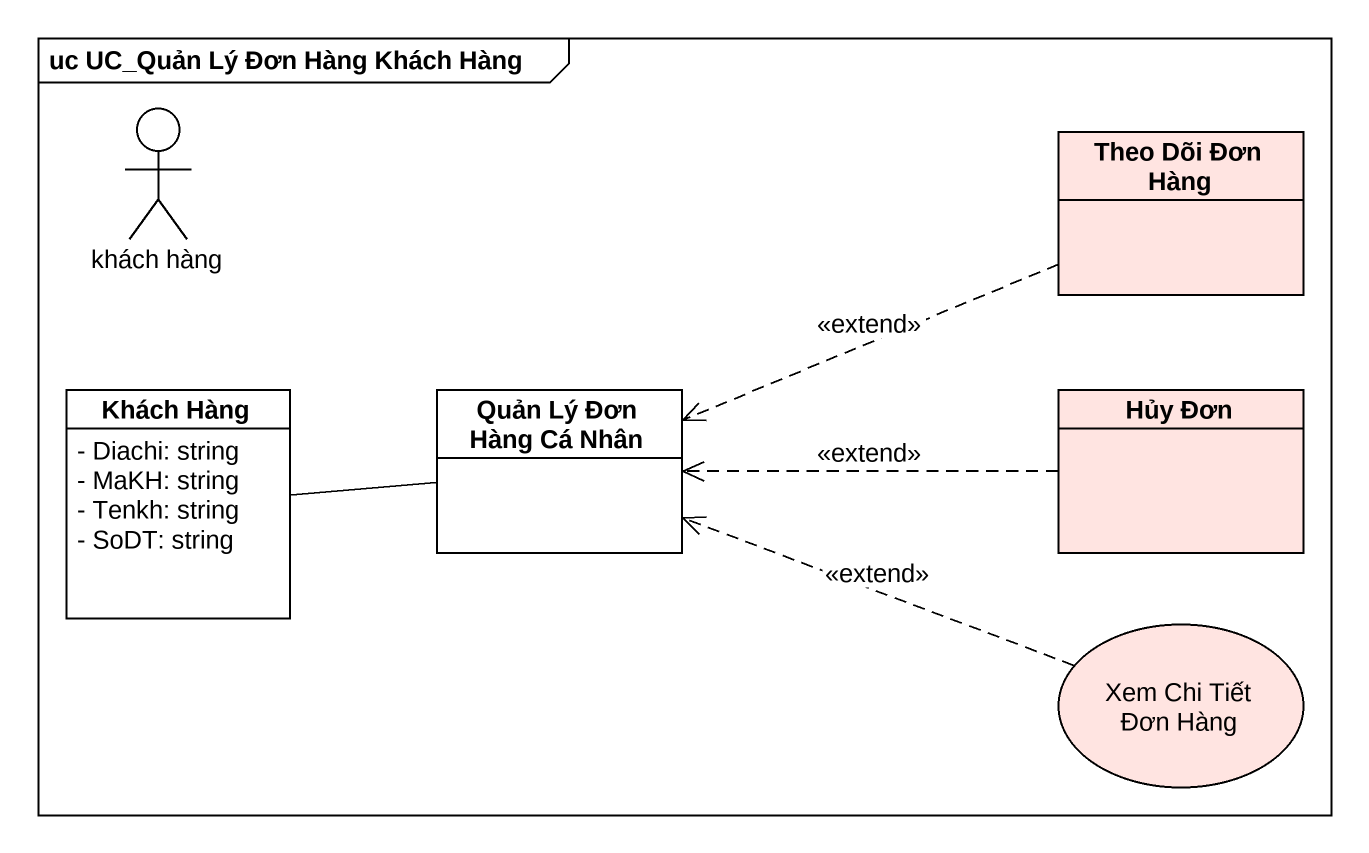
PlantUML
@startuml
mainframe uc UC_Quản Lý Đơn Hàng Khách Hàng
allowmixing
hide circle
hide empty members
skinparam classAttributeIconSize 0
actor "khách hàng" as khách_hàng
class "Theo Dõi Đơn Hàng" as Theo_Dõi_Đơn_Hàng #FFE4E1
class "Khách Hàng" as Khách_Hàng {
  - Diachi: string
  - MaKH: string
  - Tenkh: string
  - SoDT: string
}
class "Quản Lý Đơn Hàng Cá Nhân" as Quản_Lý_Đơn_Hàng_Cá_Nhân
class "Hủy Đơn" as Hủy_Đơn #FFE4E1
usecase "Xem Chi Tiết Đơn Hàng" as Xem_Chi_Tiết_Đơn_Hàng #FFE4E1
Theo_Dõi_Đơn_Hàng .left.> Quản_Lý_Đơn_Hàng_Cá_Nhân : <<extend>>
Khách_Hàng -right- Quản_Lý_Đơn_Hàng_Cá_Nhân
Hủy_Đơn .left.> Quản_Lý_Đơn_Hàng_Cá_Nhân : <<extend>>
Xem_Chi_Tiết_Đơn_Hàng .left.> Quản_Lý_Đơn_Hàng_Cá_Nhân : <<extend>>
@enduml
